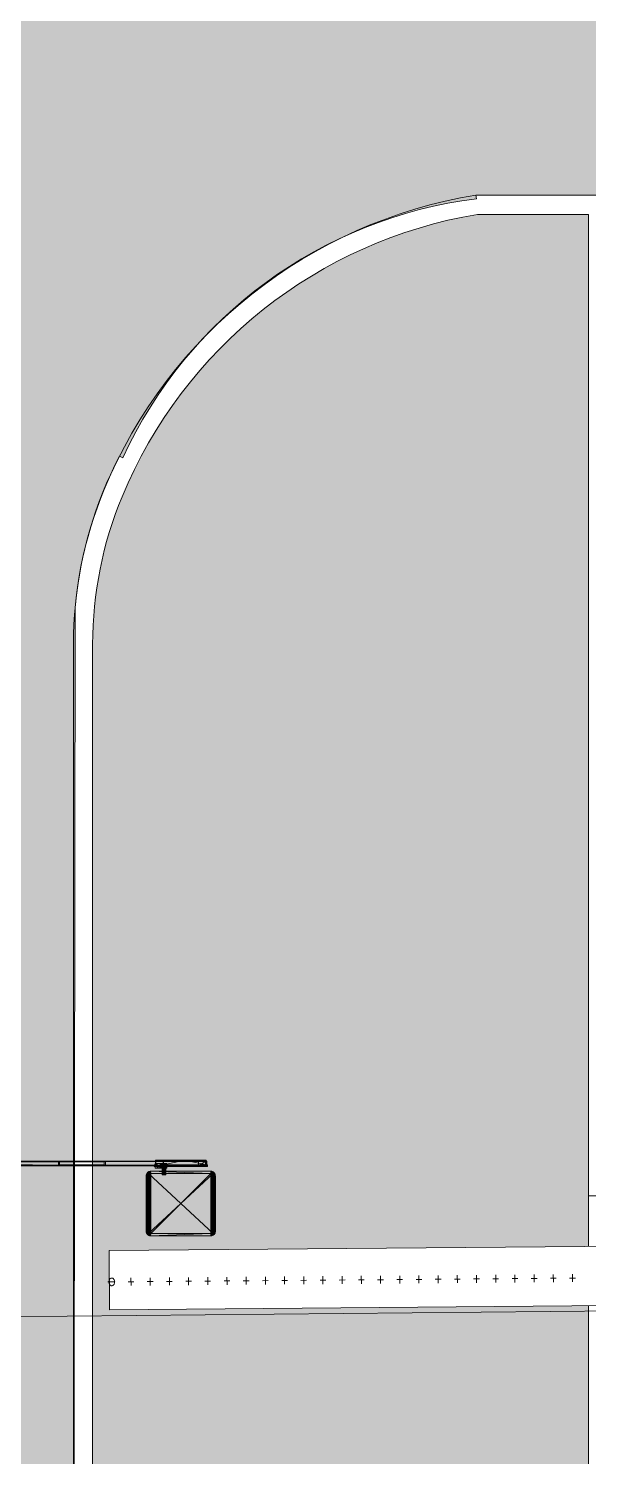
# Model space of a CAD drawing. Header units: millimetres. Extents: x 141848 to 1648660, y -465012 to -151356.
# Drawn here: x 436328 to 439237, y -272141 to -264722 of the extents above; entities that cross this region are included whole.
import ezdxf

# ---------------------------------------------------------------- set-up
doc = ezdxf.new("R2010")
doc.units = ezdxf.units.MM
doc.header["$MEASUREMENT"] = 0
doc.linetypes.add('Points tirets', pattern=[335.138881, 176.388884, -88.194442, 0, -70.555556])
doc.linetypes.add('Wipeout_Contour', pattern=[1000, 0, -1000])
for name, color, linetype in [('Divers - Dessin général', 7, 'Continuous'), ('Sols_ Dalles', 7, 'Continuous'), ('Structure - Murs extérieurs', 7, 'Continuous'), ('TopoAlt', 7, 'Continuous')]:
    doc.layers.add(name, color=color, linetype=linetype)

# ---------------------------------------------------------------- blocks, each defined once
blk = doc.blocks.new('Garde-corps_3_1')
at = {"color": 7, "linetype": 'Points tirets', "lineweight": 5}
blk.add_line((436740.2, -271234.1), (436775.2, -271233.8), dxfattribs=at)
at = {"color": 7, "linetype": 'Continuous', "lineweight": 5}
for p, q in [((436874.9, -271232.9), (436844.9, -271233.2)), ((436859.8, -271213.1), (436860.1, -271253.1)), ((436974.7, -271232.1), (436944.7, -271232.4)), ((436959.5, -271212.3), (436959.9, -271252.3)), ((437074.4, -271231.3), (437044.4, -271231.6)), ((437059.3, -271211.4), (437059.6, -271251.4)), ((437174.2, -271230.5), (437144.2, -271230.7)), ((437159, -271210.6), (437159.4, -271250.6)), ((437274, -271229.7), (437244, -271229.9)), ((437258.8, -271209.8), (437259.1, -271249.8)), ((437373.7, -271228.9), (437343.7, -271229.1)), ((437358.5, -271209), (437358.9, -271249)), ((437473.5, -271228), (437443.5, -271228.3)), ((437458.3, -271208.2), (437458.6, -271248.2)), ((437573.2, -271227.2), (437543.2, -271227.5)), ((437558.1, -271207.3), (437558.4, -271247.3)), ((437673, -271226.4), (437643, -271226.6)), ((437657.8, -271206.5), (437658.1, -271246.5)), ((437772.7, -271225.6), (437742.7, -271225.8)), ((437757.6, -271205.7), (437757.9, -271245.7)), ((437872.5, -271224.8), (437842.5, -271225)), ((437857.3, -271204.9), (437857.7, -271244.9)), ((437972.2, -271223.9), (437942.2, -271224.2)), ((437957.1, -271204.1), (437957.4, -271244.1)), ((438072, -271223.1), (438042, -271223.4)), ((438056.8, -271203.2), (438057.2, -271243.2)), ((438171.8, -271222.3), (438141.8, -271222.5)), ((438156.6, -271202.4), (438156.9, -271242.4)), ((438271.5, -271221.5), (438241.5, -271221.7)), ((438256.4, -271201.6), (438256.7, -271241.6)), ((438371.3, -271220.7), (438341.3, -271220.9)), ((438356.1, -271200.8), (438356.4, -271240.8)), ((438471, -271219.8), (438441, -271220.1)), ((438455.9, -271200), (438456.2, -271240)), ((438570.8, -271219), (438540.8, -271219.3)), ((438555.6, -271199.1), (438555.9, -271239.1)), ((438670.5, -271218.2), (438640.5, -271218.4)), ((438655.4, -271198.3), (438655.7, -271238.3)), ((438770.3, -271217.4), (438740.3, -271217.6)), ((438755.1, -271197.5), (438755.5, -271237.5)), ((438870.1, -271216.6), (438840.1, -271216.8)), ((438854.9, -271196.7), (438855.2, -271236.7)), ((438969.8, -271215.7), (438939.8, -271216)), ((438954.6, -271195.9), (438955, -271235.9)), ((439069.6, -271214.9), (439039.6, -271215.2)), ((439054.4, -271195), (439054.7, -271235)), ((439169.3, -271214.1), (439139.3, -271214.3)), ((439154.2, -271194.2), (439154.5, -271234.2))]:
    blk.add_line(p, q, dxfattribs=at)
at = {"color": 7, "linetype": 'Continuous', "lineweight": 5, "flags": 128}
blk.add_lwpolyline([(436760.3, -271253.9), (436762.9, -271253.6), (436765.5, -271252.6), (436767.8, -271251.2), (436769.9, -271249.1), (436771.8, -271246.7), (436773.2, -271243.8), (436774.3, -271240.6), (436775, -271237.2), (436775.2, -271233.8), (436774.9, -271230.3), (436774.2, -271226.9), (436773.1, -271223.8), (436771.6, -271220.9), (436769.7, -271218.5), (436767.5, -271216.5), (436765.2, -271215.1), (436762.6, -271214.2), (436760, -271213.9), (436757.4, -271214.2), (436754.9, -271215.1), (436752.5, -271216.6), (436750.4, -271218.7), (436748.6, -271221.1), (436747.1, -271224), (436746, -271227.2), (436745.4, -271230.5), (436745.2, -271234), (436745.4, -271237.5), (436746.1, -271240.8), (436747.3, -271244), (436748.8, -271246.8), (436750.7, -271249.3), (436752.8, -271251.3), (436755.2, -271252.7), (436757.7, -271253.6)], close=True, dxfattribs=at)

msp = doc.modelspace()

# ---------------------------------------------------------------- hatches: boundary and pattern name
at = {"linetype": 'Continuous', "lineweight": 0, "true_color": 0x6f6f6f}
h = msp.add_hatch(color=8, dxfattribs=at)
h.paths.add_polyline_path([(360547.961, -275935.042), (360547.961, -295062.571), (487920.34, -293826.868), (487920.34, -270902.734), (487462.568, -270902.734), (472913.119, -271040.575), (472913.119, -163437.635), (371855.719, -163437.635), (371855.719, -271040.575), (371882.482, -271040.57), (371882.665, -272000.514, -0.40942736), (367883.201, -275935.042)])
h.paths.add_polyline_path([(377135.103, -260639.953), (373845.103, -260639.953), (373845.103, -248364.953), (373845.103, -243089.974), (373845.103, -242189.974), (377135.103, -242189.974)], flags=0)
h.paths.add_polyline_path([(415474.561, -260810.571), (380202.952, -260810.571), (380202.952, -230015.57), (380202.952, -193810.571), (380202.952, -171995.57), (431505.799, -171995.57), (464309.564, -171995.57), (464309.564, -262266.885), (436549.587, -262266.885), (436549.587, -189810.571), (412055.061, -189810.571), (412055.061, -201780.57), (412055.061, -204495.57), (415454.069, -204495.57), (415454.069, -208495.57), (415454.069, -218295.57), (405655.061, -218295.57), (405655.061, -222495.57), (415474.561, -222495.57)], flags=0)
h.paths.add_polyline_path([(381436.562, -269433.913, -0.09031866), (381558.292, -268727.623, -0.20144873), (382612.158, -267592.74, -0.10421145), (383417.525, -267415.055), (384017.498, -267409.371, -0.10404461), (384824.873, -267571.244, -0.23825546), (385983.776, -268953.318, -0.05518862), (386036.355, -269390.334), (386038.45, -269611.438), (386050.565, -270890.267), (385792.102, -271892.761, -0.26794919), (384069.602, -272909.124), (383469.629, -272914.808, -0.19371746), (382078.771, -272370.185, -0.07056876), (381728.183, -271931.262, -0.1316525), (381450.772, -270933.845)], flags=0)
h.paths.add_polyline_path([(392016.505, -273452.052), (392030.007, -267377.824, -0.3805567), (394016.505, -265609.826), (394094.233, -265609.826), (394094.233, -270609.826), (409094.233, -270609.826), (409094.233, -265609.826), (414055.71, -265609.826, -0.41421356), (415555.71, -267109.826), (415555.71, -273660.699, -0.34550161), (413836.804, -275433.432), (394027.271, -275599.002, -0.4157911), (392016.505, -273599.031)], flags=0)
h.paths.add_polyline_path([(424209.612, -271504.083, -0.13447393), (423930.467, -270484.937), (423930.467, -268984.937, -0.41421356), (425930.467, -266984.937), (426530.467, -266984.937, -0.41421356), (428530.467, -268984.937), (428530.467, -270484.937, -0.12882035), (428273.55, -271465.581, -0.27093629), (426530.467, -272484.937), (425930.467, -272484.937, -0.26498)], flags=0)
h.paths.add_polyline_path([(436562.206, -273329.325), (436569.468, -267730.336, -0.09856151), (436800.237, -266943.721), (436817.2, -266951.545, -0.258849), (438654.998, -265605.827), (438652.661, -265587.294), (439337.088, -265587.294), (439337.088, -265687.294), (439337.088, -270687.294), (469237.088, -270687.294), (469237.088, -265687.294), (470907.523, -265687.294), (472885.813, -265687.294), (472885.813, -267687.294), (472885.813, -271062.255, 0.00134576), (472885.842, -271073.021), (472896.728, -273095.233, -0.41421356), (470907.523, -275105.97), (462184.053, -275105.97, -0.00518896), (462130.957, -275116.103), (454147.511, -275196.191), (438770.531, -275253.24, -0.38655333), (436572.608, -273475.385, -0.02518922)], flags=0)
at = {"layer": 'Sols_ Dalles', "linetype": 'Continuous', "lineweight": 0, "true_color": 0x2e271c}
msp.add_hatch(color=250, dxfattribs=at).paths.add_polyline_path([(436660.829, -273253.269, 0.4157911), (438671.595, -275253.24), (470808.586, -275105.97, 0.41421356), (472797.791, -273095.233), (472786.905, -271073.021, -0.00134576), (472786.876, -271062.255), (472786.876, -267687.294), (472786.876, -265687.294), (469237.088, -265687.294), (469237.088, -270787.292), (469237.248, -271092.129), (469248.134, -273114.341), (439237.088, -273253.269), (439237.088, -270687.294), (439237.088, -265687.294), (438660.829, -265687.294, 0.25884891), (436813.282, -267154.752, 0.09856162), (436660.829, -267920.633)])

# ---------------------------------------------------------------- linework, layer by layer
at = {"color": 9, "linetype": 'Continuous', "lineweight": 5}
msp.add_lwpolyline([(436572.608, -273475.385, 0.38655333), (438770.531, -275253.24), (454147.511, -275196.191), (462130.957, -275116.103, 0.00518896), (462184.053, -275105.97), (470907.523, -275105.97, 0.41421356), (472896.728, -273095.233), (472885.842, -271073.021, -0.00134576), (472885.813, -271062.255), (472885.813, -267687.294), (472885.813, -265687.294), (470907.523, -265687.294), (469237.088, -265687.294), (469237.088, -270687.294), (439337.088, -270687.294), (439337.088, -265687.294), (439337.088, -265587.294), (438652.661, -265587.294), (438654.998, -265605.827, 0.258849), (436817.2, -266951.545), (436800.237, -266943.721, 0.09856151), (436569.468, -267730.336), (436562.206, -273329.325, 0.02518922)], format="xyb", close=True, dxfattribs=at)
at = {"color": 253, "linetype": 'Continuous', "lineweight": 5, "true_color": 0x9f9f9f, "flags": 128}
msp.add_lwpolyline([(439237.088, -265687.294), (438660.829, -265687.294)], dxfattribs=at)
at = {"color": 7, "linetype": 'Continuous', "lineweight": 20, "flags": 128}
for points in [[(432176.836, -270608.61), (436720.632, -270608.61)], [(436720.632, -270610.603), (432176.836, -270627.81)], [(432176.836, -270627.81), (436720.632, -270627.81)], [(436727.584, -270606.21), (432177.782, -270606.21)], [(436727.584, -270627.746), (432177.782, -270606.21)], [(436727.584, -270630.21), (432177.782, -270630.21)], [(436483.888, -270606.21), (436727.584, -270606.21)], [(436727.584, -270608.494), (436483.888, -270609.648)], [(436483.888, -270630.21), (436701.511, -270630.21)], [(436695.628, -270608.61), (436489.125, -270608.61)], [(436720.632, -270625.952), (436489.125, -270625.076)], [(436720.632, -270627.81), (436489.125, -270627.81)], [(436727.584, -270606.21), (436517.435, -270606.21)], [(436720.632, -270627.81), (436520.87, -270627.81)], [(436720.632, -270608.61), (437247.097, -270608.61)], [(437247.097, -270608.61), (436720.632, -270610.603)], [(436720.632, -270627.81), (437247.097, -270627.81)], [(437248.045, -270606.21), (436727.584, -270606.21)], [(437248.045, -270630.21), (436727.584, -270627.746)], [(437248.045, -270630.21), (436727.584, -270630.21)], [(436980.18, -270635.01), (436980.18, -270630.21), (436980.18, -270625.41)], [(436980.18, -270625.41), (436987.74, -270625.41)], [(436987.74, -270625.41), (436980.18, -270630.21)], [(436980.18, -270630.21), (436989.624, -270630.21), (437027.448, -270630.21), (437036.904, -270630.21)], [(436989.624, -270630.21), (436980.18, -270635.01)], [(437036.904, -270630.21), (436980.18, -270635.01)], [(437036.904, -270635.01), (436980.18, -270635.01)], [(437016.372, -270642.21), (436986.372, -270618.21)], [(437016.372, -270618.21), (436986.372, -270618.21)], [(436986.372, -270618.21), (436986.372, -270642.21)], [(436986.372, -270642.21), (437016.372, -270642.21)], [(437029.344, -270601.41), (437008.536, -270601.41), (436987.74, -270601.41)], [(436987.74, -270625.41), (436987.74, -270601.41)], [(436989.624, -270606.21), (436987.74, -270601.41)], [(436989.624, -270606.21), (436987.74, -270625.41)], [(436989.624, -270630.21), (436987.74, -270625.41)], [(437029.344, -270601.41), (436989.624, -270606.21)], [(437008.536, -270601.41), (436989.624, -270606.21)], [(437027.448, -270606.21), (436989.624, -270606.21)], [(436989.624, -270630.21), (436989.624, -270606.21)], [(437027.448, -270626.095), (436989.624, -270630.21)], [(436995.456, -270618.21), (437016.372, -270618.21)], [(436995.456, -270618.21), (437016.372, -270618.21)], [(437016.372, -270618.21), (436995.456, -270642.21)], [(436995.456, -270642.21), (436995.456, -270618.21)], [(436995.456, -270642.21), (437016.372, -270642.21)], [(437016.372, -270618.21), (437046.372, -270618.21)], [(437046.372, -270642.21), (437016.372, -270618.21)], [(437016.372, -270642.21), (437016.372, -270618.21)], [(437016.372, -270642.21), (437016.372, -270618.21)], [(437016.372, -270642.21), (437046.372, -270642.21)], [(437021.808, -270630.09), (437022.168, -270627.834), (437023.164, -270626.286), (437024.712, -270625.674)], [(437022.168, -270627.606), (437021.808, -270630.09)], [(437021.808, -270678.21), (437021.808, -270654.21), (437021.808, -270651.066), (437021.808, -270647.97), (437021.808, -270644.982), (437021.808, -270642.15), (437021.808, -270639.522), (437021.808, -270637.158), (437021.808, -270635.07), (437021.808, -270633.318), (437021.808, -270631.926), (437021.808, -270630.906), (437021.808, -270630.294), (437021.808, -270630.09)], [(437021.808, -270630.09), (437022.108, -270632.574)], [(437021.808, -270630.294), (437022.108, -270632.766), (437023.032, -270635.082), (437024.532, -270637.074), (437026.512, -270638.61), (437028.804, -270639.594), (437031.288, -270639.954), (437033.772, -270639.666), (437036.1, -270638.742), (437038.116, -270637.242), (437039.664, -270635.286), (437040.648, -270633.006), (437041.008, -270630.534)], [(437022.108, -270632.574), (437021.808, -270630.294)], [(437021.808, -270630.906), (437022.108, -270633.318), (437023.032, -270635.574), (437024.532, -270637.518), (437026.512, -270639.018), (437028.804, -270639.978), (437031.288, -270640.326), (437033.772, -270640.038), (437036.1, -270639.138), (437038.116, -270637.686), (437039.664, -270635.778), (437040.648, -270633.546), (437041.008, -270631.146)], [(437023.032, -270634.902), (437022.108, -270632.766), (437021.808, -270630.906)], [(437021.808, -270631.926), (437022.108, -270634.23), (437023.032, -270636.378), (437024.532, -270638.238), (437026.512, -270639.678), (437028.804, -270640.59), (437031.288, -270640.926), (437033.772, -270640.65), (437036.1, -270639.786), (437038.116, -270638.406), (437039.664, -270636.582), (437040.648, -270634.446), (437041.008, -270632.154)], [(437024.532, -270636.906), (437023.032, -270635.082), (437022.108, -270633.318), (437021.808, -270631.926)], [(437021.808, -270678.21), (437022.108, -270654.294), (437022.108, -270651.39), (437022.108, -270648.618), (437022.108, -270645.93), (437022.108, -270643.398), (437022.108, -270641.046), (437022.108, -270638.922), (437022.108, -270637.05), (437022.108, -270635.478), (437022.108, -270634.23), (437022.108, -270633.318), (437022.108, -270632.766), (437022.108, -270632.574)], [(437021.808, -270633.318), (437022.108, -270635.478), (437023.032, -270637.494), (437024.532, -270639.246), (437026.512, -270640.59), (437028.804, -270641.442), (437031.288, -270641.754), (437033.772, -270641.502), (437036.1, -270640.698), (437038.116, -270639.39), (437039.664, -270637.686), (437040.648, -270635.682), (437041.008, -270633.534)], [(437024.532, -270637.074), (437023.032, -270635.574), (437022.108, -270634.23), (437021.808, -270633.318)], [(437021.808, -270635.07), (437022.108, -270637.05), (437023.032, -270638.898), (437024.532, -270640.494), (437026.512, -270641.73), (437028.804, -270642.522), (437031.288, -270642.798), (437033.772, -270642.57), (437036.1, -270641.826), (437038.116, -270640.638), (437039.664, -270639.066), (437040.648, -270637.242), (437041.008, -270635.262)], [(437024.532, -270637.518), (437023.032, -270636.378), (437022.108, -270635.478), (437021.808, -270635.07)], [(437024.532, -270638.238), (437023.032, -270637.494), (437022.108, -270637.05), (437021.808, -270637.158)], [(437021.808, -270637.158), (437022.108, -270638.922), (437023.032, -270640.566), (437024.532, -270641.994), (437026.512, -270643.086), (437028.804, -270643.794), (437031.288, -270644.046), (437033.772, -270643.83), (437036.1, -270643.17), (437038.116, -270642.114), (437039.664, -270640.722), (437040.648, -270639.09), (437041.008, -270637.326)], [(437024.532, -270639.246), (437023.032, -270638.898), (437022.108, -270638.922), (437021.808, -270639.522)], [(437021.808, -270639.522), (437022.108, -270641.046), (437023.032, -270642.462), (437024.532, -270643.686), (437026.512, -270644.634), (437028.804, -270645.234), (437031.288, -270645.462), (437033.772, -270645.282), (437036.1, -270644.706), (437038.116, -270643.794), (437039.664, -270642.594), (437040.648, -270641.19), (437041.008, -270639.678)], [(437024.532, -270640.494), (437023.032, -270640.566), (437022.108, -270641.046), (437021.808, -270642.15)], [(437026.512, -270641.73), (437024.532, -270641.994), (437023.032, -270642.462), (437022.108, -270643.398), (437021.808, -270644.982)], [(437021.808, -270642.15), (437022.108, -270643.398), (437023.032, -270644.562), (437024.532, -270645.57), (437026.512, -270646.35), (437028.804, -270646.842), (437031.288, -270647.022), (437033.772, -270646.878), (437036.1, -270646.41), (437038.116, -270645.654), (437039.664, -270644.67), (437040.648, -270643.518), (437041.008, -270642.27)], [(437026.512, -270643.086), (437024.532, -270643.686), (437023.032, -270644.562), (437022.108, -270645.93), (437021.808, -270647.97)], [(437021.808, -270644.982), (437022.108, -270645.93), (437023.032, -270646.83), (437024.532, -270647.598), (437026.512, -270648.186), (437028.804, -270648.57), (437031.288, -270648.702), (437033.772, -270648.594), (437036.1, -270648.234), (437038.116, -270647.658), (437039.664, -270646.914), (437040.648, -270646.026), (437041.008, -270645.078)], [(437024.532, -270645.57), (437023.032, -270646.83), (437022.108, -270648.618), (437021.808, -270651.066)], [(437024.532, -270647.598), (437023.032, -270649.218), (437022.108, -270651.39), (437021.808, -270654.21)], [(437021.808, -270647.97), (437022.108, -270648.618), (437023.032, -270649.218), (437024.532, -270649.734), (437026.512, -270650.142), (437028.804, -270650.394), (437031.288, -270650.49), (437033.772, -270650.418), (437036.1, -270650.166), (437038.116, -270649.782), (437039.664, -270649.266), (437040.648, -270648.678), (437041.008, -270648.03)], [(437040.996, -270630.413), (437040.72, -270628.062), (437039.784, -270625.758), (437038.284, -270623.754), (437036.316, -270622.218), (437034.012, -270621.234), (437031.54, -270620.874), (437029.044, -270621.174), (437026.716, -270622.098), (437024.712, -270623.586), (437023.164, -270625.542), (437022.168, -270627.834), (437021.822, -270630.202)], [(437021.824, -270630.217), (437022.168, -270628.506), (437023.164, -270627.498), (437024.712, -270627.462)], [(437040.956, -270630.691), (437040.72, -270628.734), (437039.784, -270626.49), (437038.284, -270624.546), (437036.316, -270623.046), (437034.012, -270622.086), (437031.54, -270621.738), (437029.044, -270622.026), (437026.716, -270622.926), (437024.712, -270624.378), (437023.164, -270626.286), (437022.168, -270628.506), (437021.863, -270630.542)], [(437021.878, -270630.662), (437022.168, -270629.634), (437023.164, -270629.166), (437024.712, -270629.706)], [(437040.887, -270631.168), (437040.72, -270629.85), (437039.784, -270627.69), (437038.284, -270625.83), (437036.316, -270624.402), (437034.012, -270623.478), (437031.54, -270623.154), (437029.044, -270623.418), (437026.716, -270624.282), (437024.712, -270625.674), (437023.164, -270627.498), (437022.168, -270629.634), (437021.934, -270631.128)], [(437021.985, -270631.554), (437022.168, -270631.17), (437023.164, -270631.266), (437024.712, -270632.37)], [(437040.786, -270631.863), (437040.72, -270631.374), (437039.784, -270629.358), (437038.284, -270627.606), (437036.316, -270626.262), (437034.012, -270625.41), (437031.54, -270625.098), (437029.044, -270625.35), (437026.716, -270626.154), (437024.712, -270627.462), (437023.164, -270629.166), (437022.168, -270631.17), (437022.035, -270631.966)], [(437022.168, -270627.606), (437022.108, -270632.574)], [(437022.108, -270632.574), (437023.032, -270634.902)], [(437022.108, -270678.21), (437023.032, -270654.366), (437023.032, -270651.69), (437023.032, -270649.218), (437023.032, -270646.83), (437023.032, -270644.562), (437023.032, -270642.462), (437023.032, -270640.566), (437023.032, -270638.898), (437023.032, -270637.494), (437023.032, -270636.378), (437023.032, -270635.574), (437023.032, -270635.082), (437023.032, -270634.902)], [(437022.168, -270627.606), (437023.164, -270625.542), (437024.712, -270624.378)], [(437023.164, -270625.302), (437022.168, -270627.606)], [(437022.168, -270632.725), (437022.168, -270631.17), (437022.168, -270629.634), (437022.168, -270628.506), (437022.168, -270627.834), (437022.168, -270627.606)], [(437022.168, -270627.606), (437023.032, -270634.902)], [(437040.571, -270632.996), (437039.784, -270631.434), (437038.284, -270629.838), (437036.316, -270628.614), (437034.012, -270627.822), (437031.54, -270627.534), (437029.044, -270627.774), (437026.716, -270628.518), (437024.712, -270629.706), (437023.164, -270631.266), (437022.255, -270632.943)], [(437022.371, -270633.236), (437023.164, -270633.762), (437024.712, -270635.406)], [(437040.009, -270634.312), (437039.784, -270633.918), (437038.284, -270632.49), (437036.316, -270631.398), (437034.012, -270630.69), (437031.54, -270630.438), (437029.044, -270630.642), (437026.716, -270631.302), (437024.712, -270632.37), (437023.164, -270633.762), (437022.81, -270634.342)], [(437023.164, -270625.302), (437023.032, -270634.902)], [(437023.032, -270634.902), (437024.532, -270636.906)], [(437024.712, -270623.334), (437023.164, -270625.302)], [(437023.164, -270625.302), (437024.712, -270623.586)], [(437023.164, -270635.078), (437023.164, -270633.762), (437023.164, -270631.266), (437023.164, -270629.166), (437023.164, -270627.498), (437023.164, -270626.286), (437023.164, -270625.542), (437023.164, -270625.302)], [(437023.164, -270625.302), (437024.532, -270636.906)], [(437038.935, -270636.045), (437038.284, -270635.514), (437036.316, -270634.566), (437034.012, -270633.966), (437031.54, -270633.75), (437029.044, -270633.93), (437026.716, -270634.494), (437024.712, -270635.406), (437023.888, -270636.045)], [(437024.712, -270623.334), (437024.532, -270636.906)], [(437024.532, -270678.21), (437024.532, -270654.426), (437024.532, -270651.954), (437024.532, -270649.734), (437024.532, -270647.598), (437024.532, -270645.57), (437024.532, -270643.686), (437024.532, -270641.994), (437024.532, -270640.494), (437024.532, -270639.246), (437024.532, -270638.238), (437024.532, -270637.518), (437024.532, -270637.074), (437024.532, -270636.906)], [(437024.532, -270636.906), (437026.512, -270638.61), (437028.804, -270639.978), (437031.288, -270640.926)], [(437024.532, -270637.074), (437026.512, -270639.018), (437028.804, -270640.59), (437031.288, -270641.754)], [(437024.532, -270637.518), (437026.512, -270639.678), (437028.804, -270641.442), (437031.288, -270642.798)], [(437041.008, -270654.21), (437040.648, -270651.414), (437039.664, -270649.266), (437038.116, -270647.658), (437036.1, -270646.41), (437033.772, -270645.282), (437031.288, -270644.046), (437028.804, -270642.522), (437026.512, -270640.59), (437024.532, -270638.238)], [(437040.648, -270654.294), (437039.664, -270651.726), (437038.116, -270649.782), (437036.1, -270648.234), (437033.772, -270646.878), (437031.288, -270645.462), (437028.804, -270643.794), (437026.512, -270641.73), (437024.532, -270639.246)], [(437036.1, -270654.486), (437033.772, -270652.29), (437031.288, -270650.49), (437028.804, -270648.57), (437026.512, -270646.35), (437024.532, -270643.686)], [(437033.772, -270654.51), (437031.288, -270652.338), (437028.804, -270650.394), (437026.512, -270648.186), (437024.532, -270645.57)], [(437031.288, -270654.522), (437028.804, -270652.29), (437026.512, -270650.142), (437024.532, -270647.598)], [(437031.54, -270620.61), (437029.044, -270621.174), (437026.716, -270622.926), (437024.712, -270625.674)], [(437031.54, -270620.874), (437029.044, -270622.026), (437026.716, -270624.282), (437024.712, -270627.462)], [(437029.044, -270620.91), (437026.716, -270622.098), (437024.712, -270624.378)], [(437031.54, -270621.738), (437029.044, -270623.418), (437026.716, -270626.154), (437024.712, -270629.706)], [(437026.716, -270621.834), (437024.712, -270623.586)], [(437031.54, -270623.154), (437029.044, -270625.35), (437026.716, -270628.518), (437024.712, -270632.37)], [(437024.712, -270637.048), (437024.712, -270635.406), (437024.712, -270632.37), (437024.712, -270629.706), (437024.712, -270627.462), (437024.712, -270625.674), (437024.712, -270624.378), (437024.712, -270623.586), (437024.712, -270623.334)], [(437024.712, -270623.334), (437026.512, -270638.466)], [(437031.54, -270625.098), (437029.044, -270627.774), (437026.716, -270631.302), (437024.712, -270635.406)], [(437031.54, -270627.534), (437029.044, -270630.642), (437026.716, -270634.494), (437025.301, -270637.511)], [(437036.619, -270638.2), (437036.316, -270638.082), (437034.012, -270637.578), (437031.54, -270637.398), (437029.044, -270637.554), (437026.716, -270638.01), (437026.187, -270638.21)], [(437031.54, -270630.438), (437029.044, -270633.93), (437026.716, -270638.01), (437026.509, -270638.463)], [(437026.716, -270621.834), (437026.512, -270638.466)], [(437026.512, -270678.21), (437026.512, -270654.486), (437026.512, -270652.158), (437026.512, -270650.142), (437026.512, -270648.186), (437026.512, -270646.35), (437026.512, -270644.634), (437026.512, -270643.086), (437026.512, -270641.73), (437026.512, -270640.59), (437026.512, -270639.678), (437026.512, -270639.018), (437026.512, -270638.61), (437026.512, -270638.466)], [(437026.512, -270638.466), (437028.804, -270639.594), (437031.288, -270640.326)], [(437026.512, -270638.466), (437028.804, -270639.45), (437028.804, -270639.594), (437028.804, -270639.978), (437028.804, -270640.59), (437028.804, -270641.442), (437028.804, -270642.522), (437028.804, -270643.794), (437028.804, -270645.234), (437028.804, -270646.842), (437028.804, -270648.57), (437028.804, -270650.394), (437028.804, -270652.29), (437028.804, -270654.51), (437028.804, -270678.21)], [(437026.512, -270638.466), (437028.804, -270639.45)], [(437039.664, -270654.366), (437038.116, -270651.978), (437036.1, -270650.166), (437033.772, -270648.594), (437031.288, -270647.022), (437028.804, -270645.234), (437026.512, -270643.086)], [(437038.116, -270654.438), (437036.1, -270652.17), (437033.772, -270650.418), (437031.288, -270648.702), (437028.804, -270646.842), (437026.512, -270644.634)], [(437029.044, -270620.91), (437026.716, -270621.834)], [(437026.716, -270638.553), (437026.716, -270638.01), (437026.716, -270634.494), (437026.716, -270631.302), (437026.716, -270628.518), (437026.716, -270626.154), (437026.716, -270624.282), (437026.716, -270622.926), (437026.716, -270622.098), (437026.716, -270621.834)], [(437026.716, -270621.834), (437028.804, -270639.45)], [(437027.448, -270606.21), (437029.344, -270601.41)], [(437027.448, -270606.21), (437027.448, -270630.21)], [(437029.344, -270625.41), (437027.448, -270606.21)], [(437029.344, -270625.41), (437027.448, -270630.21)], [(437036.904, -270625.41), (437027.448, -270630.21)], [(437034.012, -270630.69), (437031.54, -270633.75), (437029.044, -270637.554), (437028.16, -270639.173)], [(437029.044, -270620.91), (437028.804, -270639.45)], [(437033.772, -270678.21), (437031.288, -270654.522), (437031.288, -270652.338), (437031.288, -270650.49), (437031.288, -270648.702), (437031.288, -270647.022), (437031.288, -270645.462), (437031.288, -270644.046), (437031.288, -270642.798), (437031.288, -270641.754), (437031.288, -270640.926), (437031.288, -270640.326), (437031.288, -270639.954), (437031.288, -270639.81), (437028.804, -270639.45)], [(437028.804, -270639.45), (437031.288, -270639.954)], [(437028.804, -270639.45), (437031.288, -270639.81)], [(437031.54, -270620.61), (437029.044, -270620.91), (437029.044, -270621.174), (437029.044, -270622.026), (437029.044, -270623.418), (437029.044, -270625.35), (437029.044, -270627.774), (437029.044, -270630.642), (437029.044, -270633.93), (437029.044, -270637.554), (437029.044, -270639.485)], [(437029.044, -270620.91), (437031.288, -270639.81)], [(437029.344, -270601.41), (437139.636, -270601.41), (437249.929, -270601.41)], [(437249.929, -270625.41), (437139.636, -270601.41), (437029.344, -270625.41)], [(437029.344, -270601.41), (437029.344, -270625.41)], [(437029.344, -270625.41), (437036.904, -270625.41)], [(437030.157, -270639.646), (437031.54, -270637.398), (437034.012, -270633.966), (437036.316, -270631.398), (437038.284, -270629.838), (437039.784, -270629.358), (437040.72, -270629.85), (437040.942, -270630.792)], [(437031.54, -270620.61), (437031.288, -270639.81)], [(437031.288, -270640.926), (437033.772, -270640.038), (437036.1, -270638.742), (437038.116, -270637.086)], [(437031.288, -270641.754), (437033.772, -270640.65), (437036.1, -270639.138), (437038.116, -270637.242)], [(437031.288, -270642.798), (437033.772, -270641.502), (437036.1, -270639.786), (437038.116, -270637.686)], [(437031.288, -270644.046), (437033.772, -270642.57), (437036.1, -270640.698), (437038.116, -270638.406)], [(437031.288, -270640.326), (437033.772, -270639.666), (437036.1, -270638.586)], [(437031.288, -270639.954), (437033.772, -270639.51)], [(437031.288, -270639.81), (437033.772, -270639.51)], [(437038.284, -270625.83), (437036.316, -270623.046), (437034.012, -270621.234), (437031.54, -270620.61)], [(437031.54, -270620.61), (437031.54, -270620.874), (437031.54, -270621.738), (437031.54, -270623.154), (437031.54, -270625.098), (437031.54, -270627.534), (437031.54, -270630.438), (437031.54, -270633.75), (437031.54, -270637.398), (437031.54, -270639.779)], [(437034.012, -270620.97), (437031.54, -270620.61)], [(437031.54, -270620.61), (437033.772, -270639.51)], [(437038.284, -270627.606), (437036.316, -270624.402), (437034.012, -270622.086), (437031.54, -270620.874)], [(437038.284, -270629.838), (437036.316, -270626.262), (437034.012, -270623.478), (437031.54, -270621.738)], [(437036.316, -270628.614), (437034.012, -270625.41), (437031.54, -270623.154)], [(437036.316, -270631.398), (437034.012, -270627.822), (437031.54, -270625.098)], [(437034.012, -270630.69), (437031.54, -270627.534)], [(437032.657, -270639.645), (437034.012, -270637.578), (437036.316, -270634.566), (437038.284, -270632.49), (437039.784, -270631.434), (437040.72, -270631.374), (437040.822, -270631.617)], [(437034.012, -270620.97), (437033.772, -270639.51)], [(437033.772, -270639.51), (437036.1, -270638.586)], [(437033.772, -270643.83), (437036.1, -270641.826), (437038.116, -270639.39)], [(437033.772, -270678.21), (437033.772, -270654.51), (437033.772, -270652.29), (437033.772, -270650.418), (437033.772, -270648.594), (437033.772, -270646.878), (437033.772, -270645.282), (437033.772, -270643.83), (437033.772, -270642.57), (437033.772, -270641.502), (437033.772, -270640.65), (437033.772, -270640.038), (437033.772, -270639.666), (437033.772, -270639.51)], [(437041.008, -270651.09), (437040.648, -270648.678), (437039.664, -270646.914), (437038.116, -270645.654), (437036.1, -270644.706), (437033.772, -270643.83)], [(437034.012, -270620.97), (437034.012, -270621.234), (437034.012, -270622.086), (437034.012, -270623.478), (437034.012, -270625.41), (437034.012, -270627.822), (437034.012, -270630.69), (437034.012, -270633.966), (437034.012, -270637.578), (437034.012, -270639.415)], [(437038.284, -270624.546), (437036.316, -270622.218), (437034.012, -270620.97)], [(437034.012, -270620.97), (437036.1, -270638.586)], [(437035.928, -270638.654), (437036.316, -270638.082), (437038.284, -270635.514), (437039.784, -270633.918), (437040.333, -270633.552)], [(437036.316, -270621.954), (437036.1, -270638.586)], [(437036.1, -270638.586), (437038.116, -270637.086)], [(437036.1, -270638.586), (437036.1, -270638.742), (437036.1, -270639.138), (437036.1, -270639.786), (437036.1, -270640.698), (437036.1, -270641.826), (437036.1, -270643.17), (437036.1, -270644.706), (437036.1, -270646.41), (437036.1, -270648.234), (437036.1, -270650.166), (437036.1, -270652.17), (437036.1, -270654.486), (437036.1, -270678.21)], [(437036.1, -270643.17), (437038.116, -270640.638)], [(437041.008, -270648.03), (437040.648, -270646.026), (437039.664, -270644.67), (437038.116, -270643.794), (437036.1, -270643.17)], [(437036.316, -270621.954), (437036.316, -270622.218), (437036.316, -270623.046), (437036.316, -270624.402), (437036.316, -270626.262), (437036.316, -270628.614), (437036.316, -270631.398), (437036.316, -270634.566), (437036.316, -270638.082), (437036.316, -270638.425)], [(437038.284, -270623.754), (437036.316, -270621.954)], [(437036.316, -270621.954), (437038.116, -270637.086)], [(437038.284, -270623.514), (437036.316, -270621.954)], [(437036.904, -270625.41), (437257.501, -270625.41)], [(437257.501, -270630.21), (437036.904, -270625.41)], [(437036.904, -270625.41), (437036.904, -270630.21), (437036.904, -270635.01)], [(437036.904, -270630.21), (437257.501, -270630.21)], [(437257.501, -270635.01), (437036.904, -270630.21)], [(437257.501, -270635.01), (437036.904, -270635.01)], [(437038.284, -270623.514), (437038.116, -270637.086)], [(437041.008, -270632.154), (437040.648, -270633.546), (437039.664, -270635.286), (437038.116, -270637.086)], [(437041.008, -270633.534), (437040.648, -270634.446), (437039.664, -270635.778), (437038.116, -270637.242)], [(437039.664, -270635.118), (437038.116, -270637.086)], [(437041.008, -270635.262), (437040.648, -270635.682), (437039.664, -270636.582), (437038.116, -270637.686)], [(437038.116, -270637.086), (437038.116, -270637.242), (437038.116, -270637.686), (437038.116, -270638.406), (437038.116, -270639.39), (437038.116, -270640.638), (437038.116, -270642.114), (437038.116, -270643.794), (437038.116, -270645.654), (437038.116, -270647.658), (437038.116, -270649.782), (437038.116, -270651.978), (437038.116, -270654.438), (437038.116, -270678.21)], [(437041.008, -270637.326), (437040.648, -270637.242), (437039.664, -270637.686), (437038.116, -270638.406)], [(437041.008, -270639.678), (437040.648, -270639.09), (437039.664, -270639.066), (437038.116, -270639.39)], [(437041.008, -270642.27), (437040.648, -270641.19), (437039.664, -270640.722), (437038.116, -270640.638)], [(437041.008, -270645.078), (437040.648, -270643.518), (437039.664, -270642.594), (437038.116, -270642.114)], [(437038.284, -270623.514), (437038.284, -270623.754), (437038.284, -270624.546), (437038.284, -270625.83), (437038.284, -270627.606), (437038.284, -270629.838), (437038.284, -270632.49), (437038.284, -270635.514), (437038.284, -270636.872)], [(437038.284, -270623.514), (437039.784, -270625.518)], [(437038.284, -270623.514), (437039.664, -270635.118)], [(437038.284, -270623.754), (437039.784, -270625.518)], [(437038.284, -270624.546), (437039.784, -270625.758), (437040.72, -270627.846)], [(437038.284, -270625.83), (437039.784, -270626.49), (437040.72, -270628.062), (437040.996, -270630.21)], [(437038.284, -270627.606), (437039.784, -270627.69), (437040.72, -270628.734), (437040.996, -270630.413)], [(437039.784, -270625.518), (437039.664, -270635.118)], [(437041.008, -270631.146), (437040.648, -270633.006), (437039.664, -270635.118)], [(437040.648, -270632.814), (437039.664, -270635.118)], [(437039.664, -270635.118), (437039.664, -270635.286), (437039.664, -270635.778), (437039.664, -270636.582), (437039.664, -270637.686), (437039.664, -270639.066), (437039.664, -270640.722), (437039.664, -270642.594), (437039.664, -270644.67), (437039.664, -270646.914), (437039.664, -270649.266), (437039.664, -270651.726), (437039.664, -270654.366), (437040.648, -270678.21)], [(437039.784, -270625.518), (437039.784, -270625.758), (437039.784, -270626.49), (437039.784, -270627.69), (437039.784, -270629.358), (437039.784, -270631.434), (437039.784, -270633.918), (437039.784, -270634.837)], [(437039.784, -270625.518), (437040.72, -270627.846)], [(437039.784, -270625.518), (437040.648, -270632.814)], [(437040.72, -270627.846), (437040.648, -270632.814)], [(437040.996, -270630.21), (437040.648, -270632.814)], [(437041.008, -270630.33), (437040.648, -270632.814)], [(437041.008, -270630.534), (437040.648, -270632.814)], [(437040.648, -270632.814), (437040.648, -270633.006), (437040.648, -270633.546), (437040.648, -270634.446), (437040.648, -270635.682), (437040.648, -270637.242), (437040.648, -270639.09), (437040.648, -270641.19), (437040.648, -270643.518), (437040.648, -270646.026), (437040.648, -270648.678), (437040.648, -270651.414), (437040.648, -270654.294), (437041.008, -270678.21)], [(437040.72, -270627.846), (437040.72, -270628.062), (437040.72, -270628.734), (437040.72, -270629.85), (437040.72, -270631.374), (437040.72, -270632.317)], [(437040.72, -270627.846), (437040.996, -270630.21)], [(437040.996, -270630.21), (437040.996, -270630.413)], [(437040.996, -270630.21), (437041.008, -270630.33)], [(437041.008, -270678.21), (437041.008, -270654.21), (437041.008, -270651.09), (437041.008, -270648.03), (437041.008, -270645.078), (437041.008, -270642.27), (437041.008, -270639.678), (437041.008, -270637.326), (437041.008, -270635.262), (437041.008, -270633.534), (437041.008, -270632.154), (437041.008, -270631.146), (437041.008, -270630.534), (437041.008, -270630.33)], [(437046.372, -270642.21), (437046.372, -270618.21)], [(437248.045, -270606.21), (437210.22, -270630.21)], [(437210.22, -270606.21), (437210.22, -270630.21)], [(437248.045, -270606.21), (437210.22, -270606.21)], [(437210.22, -270630.21), (437248.045, -270630.21)], [(437247.097, -270608.61), (437247.097, -270627.81)], [(437253.553, -270630.21), (437248.045, -270606.21)], [(437253.553, -270606.21), (437248.045, -270606.21)], [(437248.045, -270630.21), (437248.045, -270606.21)], [(437248.045, -270606.21), (437248.045, -270630.21)], [(437253.553, -270630.21), (437248.045, -270630.21)], [(437249.929, -270601.41), (437249.929, -270625.41)], [(437253.553, -270630.21), (437253.553, -270606.21)], [(437257.501, -270625.41), (437257.501, -270630.21), (437257.501, -270635.01)], [(436951.98, -270677.01), (436950.36, -270662.202)], [(436952.856, -270675.702), (436950.36, -270662.202)], [(436950.78, -270679.902), (436950.36, -270662.202)], [(436951.284, -270678.414), (436950.36, -270662.202)], [(436950.372, -270683.01), (436950.36, -270662.202)], [(436950.48, -270681.45), (436950.36, -270662.202)], [(436950.372, -270671.01), (437286.373, -270671.01)], [(436950.372, -270671.01), (437286.373, -270671.01)], [(436950.372, -270671.01), (437286.373, -270671.01)], [(436952.856, -270675.702), (436953.18, -270660.81)], [(436953.888, -270674.526), (436953.18, -270660.81)], [(436955.076, -270673.494), (436953.18, -270660.81)], [(436955.076, -270673.494), (436956.156, -270659.802)], [(436957.788, -270671.922), (436956.156, -270659.802)], [(436956.372, -270672.618), (436956.156, -270659.802)], [(436957.788, -270671.922), (436959.24, -270659.19)], [(436960.812, -270671.118), (436959.24, -270659.19)], [(436959.264, -270671.418), (436959.24, -270659.19)], [(436960.812, -270671.118), (436961.988, -270659.01)], [(436962.372, -270671.01), (436961.988, -270659.01)], [(437021.808, -270651.066), (437022.108, -270651.39), (437023.032, -270651.69), (437024.532, -270651.954), (437026.512, -270652.158), (437028.804, -270652.29), (437031.288, -270652.338), (437033.772, -270652.29), (437036.1, -270652.17), (437038.116, -270651.978), (437039.664, -270651.726), (437040.648, -270651.414), (437041.008, -270651.09)], [(437021.808, -270654.21), (437022.108, -270654.294), (437023.032, -270654.366), (437024.532, -270654.426), (437026.512, -270654.486), (437028.804, -270654.51), (437031.288, -270654.522), (437033.772, -270654.51), (437036.1, -270654.486), (437038.116, -270654.438), (437039.664, -270654.366), (437040.648, -270654.294), (437041.008, -270654.21)], [(437021.808, -270678.21), (437022.108, -270678.21), (437023.032, -270678.21), (437024.532, -270678.21), (437026.512, -270678.21), (437028.804, -270678.21), (437031.288, -270678.21), (437033.772, -270678.21), (437036.1, -270678.21), (437038.116, -270678.21), (437039.664, -270678.21), (437040.648, -270678.21), (437041.008, -270678.21)], [(437021.808, -270678.21), (437022.108, -270678.21), (437023.032, -270678.21), (437024.532, -270678.21), (437026.512, -270678.21), (437028.804, -270678.21), (437031.288, -270678.21), (437033.772, -270678.21), (437036.1, -270678.21), (437038.116, -270678.21), (437039.664, -270678.21), (437040.648, -270678.21), (437041.008, -270678.21)], [(437024.532, -270649.734), (437023.032, -270651.69), (437022.108, -270654.294)], [(437022.108, -270678.21), (437022.108, -270654.294)], [(437024.532, -270651.954), (437023.032, -270654.366)], [(437023.032, -270678.21), (437023.032, -270654.366)], [(437024.532, -270654.426), (437023.032, -270678.21)], [(437028.804, -270654.51), (437026.512, -270652.158), (437024.532, -270649.734)], [(437026.512, -270654.486), (437024.532, -270651.954)], [(437026.512, -270678.21), (437024.532, -270654.426)], [(437028.804, -270678.21), (437026.512, -270654.486)], [(437031.288, -270678.21), (437028.804, -270654.51)], [(437031.288, -270678.21), (437031.288, -270654.522)], [(437031.408, -270651.078), (437031.408, -270654.21)], [(437036.1, -270678.21), (437033.772, -270654.51)], [(437038.116, -270678.21), (437036.1, -270654.486)], [(437039.664, -270678.21), (437038.116, -270654.438)], [(437039.664, -270654.366), (437039.664, -270678.21)], [(437040.648, -270654.294), (437040.648, -270678.21)], [(437274.373, -270671.01), (437274.769, -270659.01)], [(437277.481, -270671.418), (437274.769, -270659.01)], [(437275.945, -270671.118), (437274.769, -270659.01)], [(437277.481, -270671.418), (437277.517, -270659.19)], [(437278.969, -270671.922), (437277.517, -270659.19)], [(437280.373, -270672.618), (437277.517, -270659.19)], [(437280.373, -270672.618), (437280.601, -270659.802)], [(437281.681, -270673.494), (437280.601, -270659.802)], [(437282.857, -270674.526), (437280.601, -270659.802)], [(437282.857, -270674.526), (437283.577, -270660.81)], [(437284.765, -270677.01), (437283.577, -270660.81)], [(437285.461, -270678.414), (437283.577, -270660.81)], [(437285.965, -270679.902), (437283.577, -270660.81)], [(437286.277, -270681.45), (437283.577, -270660.81)], [(437283.901, -270675.702), (437283.577, -270660.81)], [(437286.277, -270681.45), (437286.385, -270662.202)], [(437286.373, -270683.01), (437286.385, -270662.202)]]:
    msp.add_lwpolyline(points, dxfattribs=at)
at = {"color": 212, "linetype": 'Continuous', "lineweight": 5, "true_color": 0xcb00cc, "flags": 128}
for points in [[(436483.888, -270606.21), (436483.888, -270609.648), (436483.888, -270630.21)], [(436727.584, -270606.21), (436517.435, -270606.21), (436483.888, -270606.21)], [(436483.888, -270630.21), (436701.511, -270630.21), (436727.584, -270630.21)], [(436720.632, -270608.61), (436695.628, -270608.61), (436489.125, -270608.61)], [(436489.125, -270608.61), (436489.125, -270625.076), (436489.125, -270627.81)], [(436489.125, -270627.81), (436520.87, -270627.81), (436720.632, -270627.81)], [(436720.632, -270627.81), (436720.632, -270610.603), (436720.632, -270608.61)], [(436727.584, -270630.21), (436727.584, -270627.746), (436727.584, -270606.21)]]:
    msp.add_lwpolyline(points, dxfattribs=at)
at = {"color": 7, "linetype": 'Continuous', "lineweight": 20, "flags": 128}
for points in [[(437040.996, -270630.21), (437041.008, -270630.33), (437040.648, -270632.814), (437039.664, -270635.118), (437038.116, -270637.086), (437036.1, -270638.586), (437033.772, -270639.51), (437031.288, -270639.81), (437028.804, -270639.45), (437026.512, -270638.466), (437024.532, -270636.906), (437023.032, -270634.902), (437022.108, -270632.574), (437021.808, -270630.09), (437022.168, -270627.606), (437023.164, -270625.302), (437024.712, -270623.334), (437026.716, -270621.834), (437029.044, -270620.91), (437031.54, -270620.61), (437034.012, -270620.97), (437036.316, -270621.954), (437038.284, -270623.514), (437039.784, -270625.518), (437040.72, -270627.846)], [(437039.784, -270625.518), (437040.72, -270627.846), (437040.996, -270630.21), (437041.008, -270630.33), (437040.648, -270632.814), (437039.664, -270635.118), (437038.116, -270637.086), (437036.1, -270638.586), (437033.772, -270639.51), (437031.288, -270639.81), (437028.804, -270639.45), (437026.512, -270638.466), (437024.532, -270636.906), (437023.032, -270634.902), (437022.108, -270632.574), (437021.808, -270630.09), (437022.168, -270627.606), (437023.164, -270625.302), (437024.712, -270623.334), (437026.716, -270621.834), (437029.044, -270620.91), (437031.54, -270620.61), (437034.012, -270620.97), (437036.316, -270621.954), (437038.284, -270623.514)]]:
    msp.add_lwpolyline(points, close=True, dxfattribs=at)
at = {"layer": 'Sols_ Dalles', "color": 7, "linetype": 'Continuous', "lineweight": 5, "flags": 128}
msp.add_lwpolyline([(436660.829, -273253.269, 0.4157911), (438671.595, -275253.24), (470808.586, -275105.97, 0.41421356), (472797.791, -273095.233), (472786.905, -271073.021, -0.00134576), (472786.876, -271062.255), (472786.876, -267687.294), (472786.876, -265687.294), (469237.088, -265687.294), (469237.088, -270787.292), (469237.248, -271092.129), (469248.134, -273114.341), (439237.088, -273253.269), (439237.088, -270687.294), (439237.088, -265687.294), (438660.829, -265687.294, 0.25884891), (436813.282, -267154.752, 0.09856162), (436660.829, -267920.633)], format="xyb", close=True, dxfattribs=at)
at = {"layer": 'Sols_ Dalles', "color": 250, "linetype": 'Continuous', "lineweight": 5, "true_color": 0x1f1f1f}
msp.add_lwpolyline([(436660.829, -273253.269, 0.4157911), (438671.595, -275253.24), (470808.586, -275105.97, 0.41421356), (472797.791, -273095.233), (472786.905, -271073.021, -0.00134576), (472786.876, -271062.255), (472786.876, -267687.294), (472786.876, -265687.294), (469237.088, -265687.294), (469237.088, -270787.292), (469237.248, -271092.129), (469248.134, -273114.341), (439237.088, -273253.269), (439237.088, -270687.294), (439237.088, -265687.294), (438660.829, -265687.294, 0.25884891), (436813.282, -267154.752, 0.09856162), (436660.829, -267920.633)], format="xyb", close=True, dxfattribs=at)
at = {"layer": 'Structure - Murs extérieurs', "color": 7, "linetype": 'Continuous', "lineweight": 5}
for points in [[(439237.088, -265587.294), (438652.661, -265587.294)], [(439337.088, -265587.294), (439237.088, -265587.294)], [(438660.829, -265687.294), (439237.088, -265687.294)], [(436560.829, -267920.633), (436560.829, -273253.269)], [(436660.829, -273253.269), (436660.829, -267920.633)]]:
    msp.add_lwpolyline(points, dxfattribs=at)
for centre, radius, start, end in [((439059.386, -268085.851), 2531.445, 99.2457389, 157.4840967), ((439059.386, -268085.851), 2431.445, 99.4343738, 157.4840624), ((438660.829, -267920.633), 2100, 157.484021, 180), ((438660.829, -267920.633), 2000, 157.4840624, 180)]:
    msp.add_arc(centre, radius, start, end, dxfattribs=at)
at = {"layer": 'TopoAlt', "color": 190, "linetype": 'Continuous', "lineweight": 5, "true_color": 0x8002ff}
msp.add_lwpolyline([(472585.867, -270769.248), (436746.476, -271071.504)], dxfattribs=at)

# ---------------------------------------------------------------- next in the draw order: wipeouts: each hides what was drawn before it
at = {"color": 254, "linetype": 'Wipeout_Contour', "lineweight": 0, "ltscale": 2117691.449904223}
msp.add_wipeout([(472585.867, -270769.248), (436746.471, -271070.502), (436748.136, -271379.892), (472585.813, -271069.253)], dxfattribs=at).dxf.layer = 'TopoAlt'

# ---------------------------------------------------------------- next in the draw order: linework, layer by layer
at = {"color": 7, "linetype": 'Continuous', "lineweight": 20, "flags": 128}
for points in [[(437296.573, -270673.818), (437295.181, -270670.998), (437293.441, -270668.382), (437291.365, -270666.018), (437289.001, -270663.954), (437286.385, -270662.202), (437283.577, -270660.81), (437280.601, -270659.802), (437277.517, -270659.19), (437274.769, -270659.01), (436961.988, -270659.01), (436959.24, -270659.19), (436956.156, -270659.802), (436953.18, -270660.81), (436950.36, -270662.202), (436947.744, -270663.954), (436945.392, -270666.018), (436943.316, -270668.382), (436941.564, -270670.998), (436940.184, -270673.818), (436939.164, -270676.794), (436938.552, -270679.878), (436938.372, -270682.614), (436938.372, -270971.406), (436938.552, -270974.142), (436939.164, -270977.226), (436940.184, -270980.202), (436941.564, -270983.022), (436943.316, -270985.638), (436945.392, -270988.002), (436947.744, -270990.078), (436950.36, -270991.818), (436953.18, -270993.21), (436956.156, -270994.218), (436959.24, -270994.83), (436961.988, -270995.01), (437274.769, -270995.01), (437277.517, -270994.83), (437280.601, -270994.218), (437283.577, -270993.21), (437286.385, -270991.818), (437289.001, -270990.078), (437291.365, -270988.002), (437293.441, -270985.638), (437295.181, -270983.022), (437296.573, -270980.202), (437297.581, -270977.226), (437298.193, -270974.142), (437298.373, -270971.406), (437298.373, -270682.614), (437298.193, -270679.878), (437297.581, -270676.794)], [(437285.461, -270678.414), (437284.765, -270677.01), (437283.901, -270675.702), (437282.857, -270674.526), (437281.681, -270673.494), (437280.373, -270672.618), (437278.969, -270671.922), (437277.481, -270671.418), (437275.945, -270671.118), (437274.373, -270671.01), (436962.372, -270671.01), (436960.812, -270671.118), (436959.264, -270671.418), (436957.788, -270671.922), (436956.372, -270672.618), (436955.076, -270673.494), (436953.888, -270674.526), (436952.856, -270675.702), (436951.98, -270677.01), (436951.284, -270678.414), (436950.78, -270679.902), (436950.48, -270681.45), (436950.372, -270683.01), (436950.48, -270972.582), (436950.78, -270974.118), (436951.284, -270975.606), (436951.98, -270977.01), (436952.856, -270978.318), (436953.888, -270979.494), (436955.076, -270980.526), (436956.372, -270981.402), (436957.788, -270982.098), (436959.264, -270982.602), (436960.812, -270982.914), (436962.372, -270983.01), (437274.373, -270983.01), (437275.945, -270982.914), (437277.481, -270982.602), (437278.969, -270982.098), (437280.373, -270981.402), (437281.681, -270980.526), (437282.857, -270979.494), (437283.901, -270978.318), (437284.765, -270977.01), (437285.461, -270975.606), (437285.965, -270974.118), (437286.277, -270972.582), (437286.373, -270971.01), (437286.277, -270681.45), (437285.965, -270679.902)]]:
    msp.add_lwpolyline(points, close=True, dxfattribs=at)
for points in [[(436938.372, -270971.406), (436938.552, -270679.878)], [(436939.164, -270977.226), (436938.552, -270679.878)], [(436938.552, -270974.142), (436938.552, -270679.878)], [(436939.164, -270977.226), (436939.164, -270676.794)], [(436940.184, -270980.202), (436939.164, -270676.794)], [(436940.184, -270980.202), (436940.184, -270673.818)], [(436941.564, -270983.022), (436940.184, -270673.818)], [(436941.564, -270983.022), (436943.316, -270668.382)], [(436941.564, -270983.022), (436941.564, -270670.998)], [(436943.316, -270985.638), (436943.316, -270668.382)], [(436945.392, -270988.002), (436943.316, -270668.382)], [(436945.392, -270988.002), (436945.392, -270666.018)], [(436947.744, -270990.078), (436945.392, -270666.018)], [(436947.744, -270990.078), (436950.36, -270662.202)], [(436947.744, -270990.078), (436947.744, -270663.954)], [(436950.36, -270991.818), (436950.372, -270971.01), (436950.372, -270683.01), (436950.48, -270681.45), (436950.78, -270679.902), (436951.284, -270678.414), (436951.98, -270677.01), (436952.856, -270675.702), (436953.888, -270674.526), (436955.076, -270673.494), (436956.372, -270672.618), (436957.788, -270671.922), (436959.264, -270671.418), (436960.812, -270671.118), (436962.372, -270671.01), (437274.373, -270671.01)], [(436950.372, -270671.01), (437286.373, -270983.01)], [(436950.372, -270671.01), (436950.372, -270983.01)], [(436950.372, -270983.01), (436950.372, -270671.01)], [(436950.372, -270983.01), (437286.373, -270671.01)], [(436950.372, -270671.01), (436950.372, -270983.01)], [(436950.372, -270683.01), (436950.372, -270971.01), (436950.48, -270972.582)], [(436950.78, -270974.118), (436950.48, -270681.45)], [(436950.48, -270972.582), (436950.48, -270681.45)], [(436951.284, -270975.606), (436950.78, -270679.902)], [(436950.78, -270974.118), (436950.78, -270679.902)], [(436951.284, -270975.606), (436951.284, -270678.414)], [(436951.98, -270977.01), (436951.284, -270678.414)], [(436952.856, -270978.318), (436951.98, -270677.01)], [(436951.98, -270977.01), (436951.98, -270677.01)], [(436952.856, -270978.318), (436952.856, -270675.702)], [(436953.888, -270979.494), (436952.856, -270675.702)], [(436953.888, -270979.494), (436953.888, -270674.526)], [(436955.076, -270980.526), (436953.888, -270674.526)], [(436956.372, -270981.402), (436955.076, -270673.494)], [(436955.076, -270980.526), (436955.076, -270673.494)], [(436957.788, -270982.098), (436956.372, -270672.618)], [(436956.372, -270981.402), (436956.372, -270672.618)], [(436957.788, -270982.098), (436957.788, -270671.922)], [(436959.264, -270982.602), (436957.788, -270671.922)], [(436959.264, -270982.602), (436959.264, -270671.418)], [(436960.812, -270982.914), (436959.264, -270671.418)], [(436960.812, -270982.914), (436960.812, -270671.118)], [(436962.372, -270983.01), (436960.812, -270671.118)], [(436961.988, -270659.01), (437274.373, -270671.01), (437275.945, -270671.118), (437277.481, -270671.418), (437278.969, -270671.922), (437280.373, -270672.618), (437281.681, -270673.494), (437282.857, -270674.526), (437283.901, -270675.702), (437284.765, -270677.01), (437285.461, -270678.414), (437285.965, -270679.902), (437286.277, -270681.45), (437286.373, -270683.01), (437286.373, -270971.01), (437286.385, -270991.818)], [(436962.372, -270983.01), (437274.373, -270671.01)], [(436962.372, -270983.01), (436962.372, -270671.01)], [(437275.945, -270982.914), (437274.373, -270671.01)], [(437274.373, -270983.01), (437274.373, -270671.01)], [(437275.945, -270982.914), (437275.945, -270671.118)], [(437277.481, -270982.602), (437275.945, -270671.118)], [(437277.481, -270982.602), (437277.481, -270671.418)], [(437278.969, -270982.098), (437277.481, -270671.418)], [(437280.373, -270981.402), (437278.969, -270671.922)], [(437278.969, -270982.098), (437278.969, -270671.922)], [(437280.373, -270981.402), (437280.373, -270672.618)], [(437281.681, -270980.526), (437280.373, -270672.618)], [(437281.681, -270980.526), (437281.681, -270673.494)], [(437282.857, -270979.494), (437281.681, -270673.494)], [(437282.857, -270979.494), (437282.857, -270674.526)], [(437283.901, -270978.318), (437282.857, -270674.526)], [(437284.765, -270977.01), (437283.901, -270675.702)], [(437283.901, -270978.318), (437283.901, -270675.702)], [(437284.765, -270977.01), (437284.765, -270677.01)], [(437285.461, -270975.606), (437284.765, -270677.01)], [(437285.965, -270974.118), (437285.461, -270678.414)], [(437285.461, -270975.606), (437285.461, -270678.414)], [(437286.277, -270972.582), (437285.965, -270679.902)], [(437285.965, -270974.118), (437285.965, -270679.902)], [(437286.277, -270972.582), (437286.277, -270681.45)], [(437286.373, -270971.01), (437286.373, -270683.01), (437286.277, -270681.45)], [(437286.373, -270671.01), (437286.373, -270983.01)], [(437286.373, -270671.01), (437286.373, -270983.01)], [(437286.373, -270983.01), (437286.373, -270671.01)], [(437286.385, -270991.818), (437289.001, -270663.954)], [(437289.001, -270990.078), (437289.001, -270663.954)], [(437289.001, -270990.078), (437291.365, -270666.018)], [(437291.365, -270988.002), (437291.365, -270666.018)], [(437293.441, -270985.638), (437291.365, -270666.018)], [(437293.441, -270985.638), (437293.441, -270668.382)], [(437293.441, -270985.638), (437295.181, -270670.998)], [(437296.573, -270980.202), (437295.181, -270670.998)], [(437295.181, -270983.022), (437295.181, -270670.998)], [(437297.581, -270977.226), (437296.573, -270673.818)], [(437296.573, -270980.202), (437296.573, -270673.818)], [(437298.193, -270974.142), (437297.581, -270676.794)], [(437297.581, -270977.226), (437297.581, -270676.794)], [(437298.373, -270971.406), (437298.193, -270679.878)], [(437298.193, -270974.142), (437298.193, -270679.878)], [(436950.36, -270991.818), (436950.48, -270972.582)], [(436950.36, -270991.818), (436950.78, -270974.118)], [(436950.36, -270991.818), (436951.284, -270975.606)], [(436950.36, -270991.818), (436951.98, -270977.01)], [(436950.36, -270991.818), (436952.856, -270978.318)], [(437274.373, -270983.01), (436962.372, -270983.01), (436960.812, -270982.914), (436959.264, -270982.602), (436957.788, -270982.098), (436956.372, -270981.402), (436955.076, -270980.526), (436953.888, -270979.494), (436952.856, -270978.318), (436951.98, -270977.01), (436951.284, -270975.606), (436950.78, -270974.118), (436950.48, -270972.582), (436950.372, -270971.01)], [(437286.373, -270983.01), (436950.372, -270983.01)], [(437286.373, -270983.01), (436950.372, -270983.01)], [(436950.372, -270983.01), (437286.373, -270983.01)], [(436953.18, -270993.21), (436952.856, -270978.318)], [(436953.18, -270993.21), (436953.888, -270979.494)], [(436953.18, -270993.21), (436955.076, -270980.526)], [(436956.156, -270994.218), (436955.076, -270980.526)], [(436956.156, -270994.218), (436956.372, -270981.402)], [(436956.156, -270994.218), (436957.788, -270982.098)], [(436959.24, -270994.83), (436957.788, -270982.098)], [(436959.24, -270994.83), (436959.264, -270982.602)], [(436959.24, -270994.83), (436960.812, -270982.914)], [(436961.988, -270995.01), (436960.812, -270982.914)], [(437285.965, -270974.118), (437285.461, -270975.606), (437284.765, -270977.01), (437283.901, -270978.318), (437282.857, -270979.494), (437281.681, -270980.526), (437280.373, -270981.402), (437278.969, -270982.098), (437277.481, -270982.602), (437275.945, -270982.914), (437274.373, -270983.01), (436961.988, -270995.01)], [(436961.988, -270995.01), (436962.372, -270983.01)], [(437274.769, -270995.01), (437274.373, -270983.01)], [(437274.769, -270995.01), (437277.481, -270982.602)], [(437274.769, -270995.01), (437275.945, -270982.914)], [(437277.517, -270994.83), (437277.481, -270982.602)], [(437277.517, -270994.83), (437280.373, -270981.402)], [(437277.517, -270994.83), (437278.969, -270982.098)], [(437280.601, -270994.218), (437280.373, -270981.402)], [(437280.601, -270994.218), (437282.857, -270979.494)], [(437280.601, -270994.218), (437281.681, -270980.526)], [(437283.577, -270993.21), (437282.857, -270979.494)], [(437286.373, -270971.01), (437286.277, -270972.582), (437283.577, -270993.21)], [(437286.277, -270972.582), (437285.965, -270974.118), (437283.577, -270993.21)], [(437283.577, -270993.21), (437285.461, -270975.606)], [(437283.577, -270993.21), (437284.765, -270977.01)], [(437283.577, -270993.21), (437283.901, -270978.318)], [(437286.277, -270972.582), (437286.385, -270991.818)]]:
    msp.add_lwpolyline(points, dxfattribs=at)
at = {"color": 212, "linetype": 'Continuous', "lineweight": 5, "true_color": 0xcb00cc, "flags": 128}
msp.add_lwpolyline([(436950.419, -270971.691), (436950.48, -270972.582), (436950.61, -270973.247), (436950.78, -270974.118), (436950.999, -270974.763), (436951.284, -270975.606), (436951.586, -270976.214), (436951.98, -270977.01), (436952.36, -270977.577), (436952.856, -270978.318), (436953.304, -270978.827), (436953.888, -270979.494), (436954.562, -270980.079), (436955.076, -270980.526), (436955.811, -270981.022), (436956.372, -270981.402), (436957.175, -270981.796), (436957.788, -270982.098), (436958.625, -270982.383), (436959.264, -270982.602), (436960.142, -270982.779), (436960.812, -270982.914), (436961.696, -270982.968), (436962.372, -270983.01), (437139.173, -270983.01), (437274.373, -270983.01), (437275.263, -270982.955), (437275.945, -270982.914), (437276.815, -270982.737), (437277.481, -270982.602), (437278.324, -270982.316), (437278.969, -270982.098), (437279.764, -270981.703), (437280.373, -270981.402), (437281.114, -270980.905), (437281.681, -270980.526), (437282.347, -270979.941), (437282.857, -270979.494), (437283.309, -270978.984), (437283.901, -270978.318), (437284.275, -270977.751), (437284.765, -270977.01), (437285.066, -270976.401), (437285.461, -270975.606), (437285.679, -270974.961), (437285.965, -270974.118), (437286.1, -270973.452), (437286.277, -270972.582), (437286.318, -270971.901), (437286.373, -270971.01), (437286.373, -270846.21), (437286.373, -270683.01), (437286.331, -270682.334), (437286.277, -270681.45), (437286.141, -270680.779), (437285.965, -270679.902), (437285.746, -270679.257), (437285.461, -270678.414), (437285.159, -270677.805), (437284.765, -270677.01), (437284.39, -270676.443), (437283.901, -270675.702), (437283.448, -270675.192), (437282.857, -270674.526), (437282.19, -270673.941), (437281.681, -270673.494), (437280.939, -270672.997), (437280.373, -270672.618), (437279.577, -270672.223), (437278.969, -270671.922), (437278.125, -270671.636), (437277.481, -270671.418), (437276.61, -270671.248), (437275.945, -270671.118), (437275.054, -270671.057), (437274.373, -270671.01), (437097.572, -270671.01), (436962.372, -270671.01), (436961.488, -270671.071), (436960.812, -270671.118), (436959.935, -270671.288), (436959.264, -270671.418), (436958.428, -270671.703), (436957.788, -270671.922), (436956.986, -270672.316), (436956.372, -270672.618), (436955.638, -270673.114), (436955.076, -270673.494), (436954.403, -270674.079), (436953.888, -270674.526), (436953.441, -270675.035), (436952.856, -270675.702), (436952.477, -270676.269), (436951.98, -270677.01), (436951.679, -270677.618), (436951.284, -270678.414), (436951.066, -270679.059), (436950.78, -270679.902), (436950.65, -270680.573), (436950.48, -270681.45), (436950.434, -270682.126), (436950.372, -270683.01), (436950.372, -270807.81), (436950.372, -270971.01)], close=True, dxfattribs=at)
at = {"layer": 'Divers - Dessin général', "color": 14, "linetype": 'Continuous', "lineweight": 5, "true_color": 0x990000}
msp.add_lwpolyline([(472905.195, -163437.635), (472885.813, -271067.638), (371555.907, -272027.634), (371538.537, -197317.635), (371535.195, -163437.635)], close=True, dxfattribs=at)
at = {"layer": 'Structure - Murs extérieurs', "color": 7, "linetype": 'Continuous', "lineweight": 5, "flags": 128}
for points in [[(469137.088, -270687.292), (439337.088, -270687.292), (439337.088, -265687.294), (439337.088, -265587.294), (439237.088, -265587.294), (438652.661, -265587.294, 0.25972716), (436720.906, -267116.457, 0.0985618), (436560.829, -267920.633), (436560.829, -273253.269, 0.41578544), (438672.092, -275353.239), (470809.084, -275205.969, 0.41421921)], [(470808.586, -275105.97), (438671.595, -275253.24, -0.4157911), (436660.829, -273253.269), (436660.829, -267920.633, -0.09856162), (436813.282, -267154.752, -0.2588489), (438660.829, -265687.294), (439237.088, -265687.294), (439237.088, -270687.292), (439237.088, -270787.292), (439337.088, -270787.292), (469137.088, -270787.292)]]:
    msp.add_lwpolyline(points, format="xyb", dxfattribs=at)
at = {"layer": 'TopoAlt', "color": 7, "linetype": 'Continuous', "lineweight": 5, "flags": 128}
msp.add_lwpolyline([(472585.867, -270769.248), (436746.471, -271070.502), (436748.136, -271379.892), (472585.813, -271069.253)], close=True, dxfattribs=at)

# ---------------------------------------------------------------- next in the draw order: block references
at = {"color": 7, "linetype": 'Continuous', "lineweight": 5}
msp.add_blockref('Garde-corps_3_1', (0, 0), dxfattribs=at)

doc.saveas('drawing.dxf')
